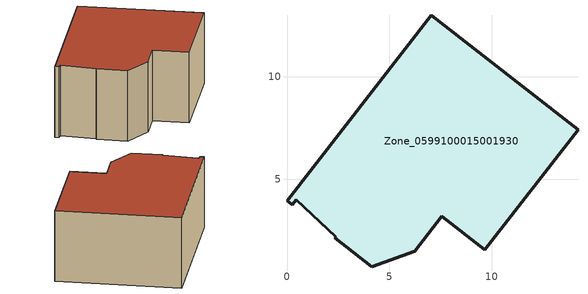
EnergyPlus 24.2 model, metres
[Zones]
Zone_0599100015001930
 floor ground (C_G): 6.23,1.49 4.13,0.73 2.33,2.13 2.37,2.18 0.45,3.99 0.26,3.75 0,3.95 7.03,12.99 14.2,7.41 9.64,1.55 7.55,3.18 z0.36
 wall outside (C_F): 14.2,7.41 7.03,12.99 0,3.95 0.26,3.75 0.45,3.99 2.37,2.18 2.33,2.13 4.13,0.73 6.23,1.49 7.55,3.18 9.64,1.55 14.2,7.41 z0.36:5.76
 roof outside (C_R): 0.45,3.99 2.37,2.18 2.33,2.13 4.13,0.73 6.23,1.49 7.55,3.18 9.64,1.55 14.2,7.41 7.03,12.99 0,3.95 0.26,3.75 z5.76
[BUILDING]
Pand.0599100015001930: North Axis=0; Terrain=City; Loads Convergence Tolerance Value=0.04; Temperature Convergence Tolerance Value=0.4; Solar Distribution=FullExterior; Maximum Number of Warmup Days=25; Minimum Number of Warmup Days=1
[Site:Location]
Rotterdam.The.Hague.AP_ZH_NLD Design_Conditions: Latitude=51.96; Longitude=4.45; Time Zone=1; Elevation=-4.5
[SITE:GROUNDTEMPERATURE:BUILDINGSURFACE]
18, 18, 18, 18, 18, 18, 18, 18, 18, 18, 18, 18
[MATERIAL] Thermal Absorptance=0.9; Solar Absorptance=0.7; Visible Absorptance=0.7
Name | Roughness | Thickness | Conductivity | Density | Specific Heat
G.D.1965 | MediumSmooth | 0.15 | 1 | 540 | 1210
F.D.1965 | Rough | 0.3 | 0.857143 | 1920 | 840
R.D.1965 | MediumRough | 0.2 | 0.08 | 1500 | 1000
[CONSTRUCTION]
C_G: G.D.1965
C_F: F.D.1965
C_R: R.D.1965
[ZONE]
Zone_0599100015001930: Type=1; Multiplier=1; Ceiling Height=Autocalculate; Volume=Autocalculate; Floor Area=autocalculate; Part of Total Floor Area=Yes
[ZONEINFILTRATION:DESIGNFLOWRATE]
Infil_Zone_0599100015001930: Zone or ZoneList or Space or SpaceList=Zone_0599100015001930; Schedule=AlwaysOn; Design Flow Rate Calculation Method=Flow/Area; Flow Rate per Floor Area=0.0042; Constant Term Coefficient=1; Temperature Term Coefficient=0; Velocity Term Coefficient=0; Velocity Squared Term Coefficient=0
[HVACTEMPLATE:ZONE:IDEALLOADSAIRSYSTEM]
Zone_0599100015001930: Maximum Heating Supply Air Temperature=50; Minimum Cooling Supply Air Temperature=13; Maximum Heating Supply Air Humidity Ratio=0.0156; Minimum Cooling Supply Air Humidity Ratio=0.0077; Heating Limit=NoLimit; Cooling Limit=NoLimit; Dehumidification Control Type=ConstantSensibleHeatRatio; Cooling Sensible Heat Ratio=0.7; Dehumidification Setpoint=60; Humidification Control Type=None; Humidification Setpoint=30; Outdoor Air Method=None; Outdoor Air Flow Rate per Person=0.00944; Outdoor Air Flow Rate per Zone Floor Area=0; Outdoor Air Flow Rate per Zone=0; Demand Controlled Ventilation Type=None; Outdoor Air Economizer Type=NoEconomizer; Heat Recovery Type=None; Sensible Heat Recovery Effectiveness=0.7; Latent Heat Recovery Effectiveness=0.65
[ZONECONTROL:THERMOSTAT]
ThermostatControl_Zone_0599100015001930: Zone or ZoneList=Zone_0599100015001930; Control Type Schedule=DualSetpointControlType; Control 1=Thermostat_Zone_0599100015001930; Temperature Difference Between Cutout And Setpoint=0
[THERMOSTATSETPOINT:DUALSETPOINT]
Thermostat_Zone_0599100015001930: Heating Setpoint Temperature Schedule=HeatingSetpoint_Zone_0599100015001930; Cooling Setpoint Temperature Schedule=CoolingSetpoint_Zone_0599100015001930
[SCHEDULE:COMPACT]
HeatingSetpoint_Zone_0599100015001930: Through: 12/31, For: AllDays, Until: 24:00, 21
CoolingSetpoint_Zone_0599100015001930: Through: 12/31, For: AllDays, Until: 24:00, 24
DualSetpointControlType: Through: 12/31, For: AllDays, Until: 24:00, 4
AlwaysOn: Through: 12/31, For: AllDays, Until: 24:00, 1
